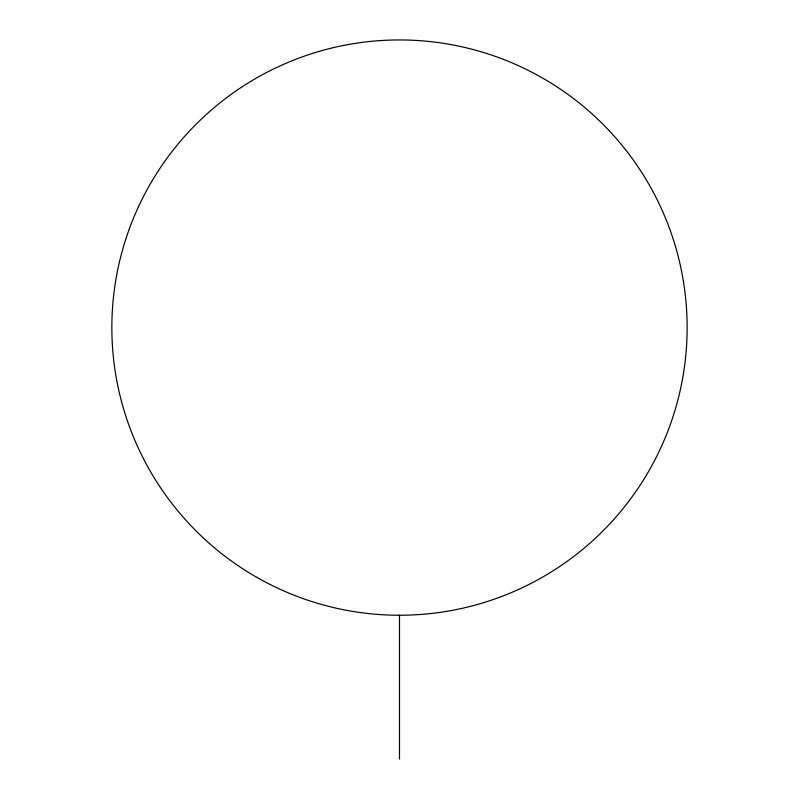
<?xml version="1.0" encoding="UTF-8"?>
<svg xmlns="http://www.w3.org/2000/svg" width="799" height="799" viewBox="0 0 799 799"><rect width="100%" height="100%" fill="white"/><g stroke="black" fill="none" stroke-linecap="round" stroke-linejoin="round"><path stroke-width="1.2" d="M399.5 615.23L399.5 759.05M255.68 576.698A287.64 287.64 0 0 0 687.14 327.59A287.64 287.64 0 0 0 255.68 78.482A287.64 287.64 0 0 0 255.68 576.698"/></g></svg>
